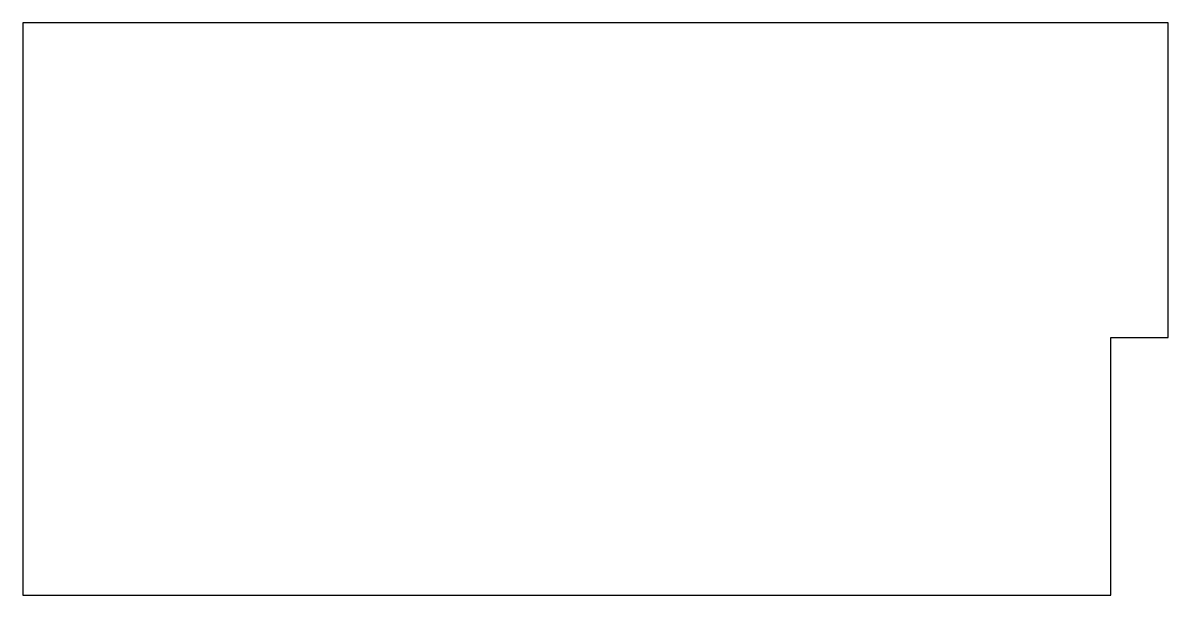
# Model space of a CAD drawing. Header units: millimetres. Extents: x 0 to 20, y 0 to 10.
import ezdxf

# ---------------------------------------------------------------- set-up
doc = ezdxf.new("R2010")
doc.units = ezdxf.units.MM
doc.layers.add('CUT', color=1, linetype='CONTINUOUS')

msp = doc.modelspace()

# ---------------------------------------------------------------- linework, layer by layer
at = {"layer": 'CUT', "color": 1}
msp.add_lwpolyline([(0, 0), (19, 0), (19, 4.5), (20, 4.5), (20, 10), (0, 10)], close=True, dxfattribs=at)

doc.saveas('drawing.dxf')
